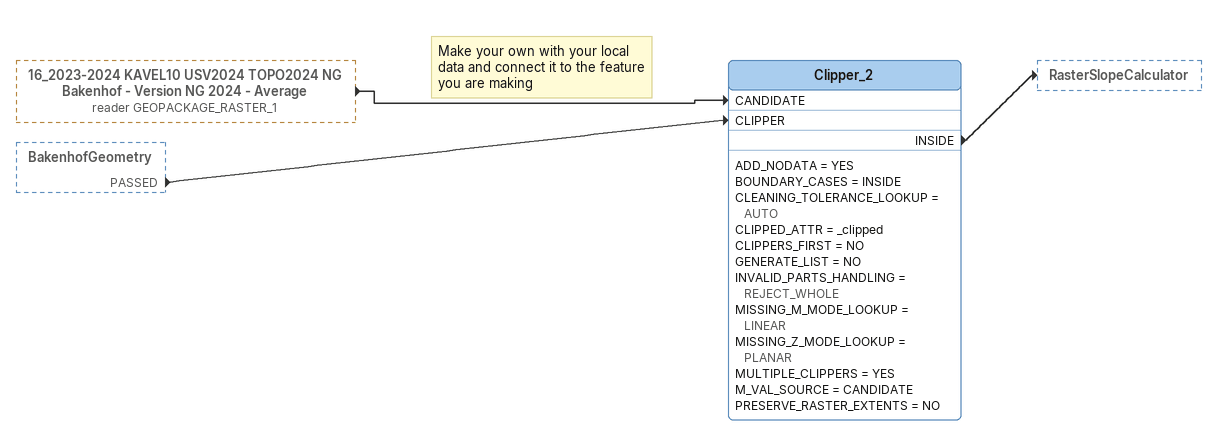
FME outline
16_2023-2024 KAVEL10 USV2024 TOPO2024 NG Bakenhof - Version NG 2024 - Average (reader GEOPACKAGE_RASTER_1) [outside]
    -> Clipper_2 [CANDIDATE]
BakenhofGeometry [outside]
    PASSED -> Clipper_2 [CLIPPER]
Note: Make your own with your local data and connect it to the feature you are making
Clipper_2
    ADD_NODATA = YES
    BOUNDARY_CASES = INSIDE
    CLEANING_TOLERANCE_LOOKUP = AUTO
    CLIPPED_ATTR = _clipped
    CLIPPERS_FIRST = NO
    GENERATE_LIST = NO
    INVALID_PARTS_HANDLING = REJECT_WHOLE
    MISSING_M_MODE_LOOKUP = LINEAR
    MISSING_Z_MODE_LOOKUP = PLANAR
    MULTIPLE_CLIPPERS = YES
    M_VAL_SOURCE = CANDIDATE
    PRESERVE_RASTER_EXTENTS = NO
    INSIDE -> RasterSlopeCalculator
